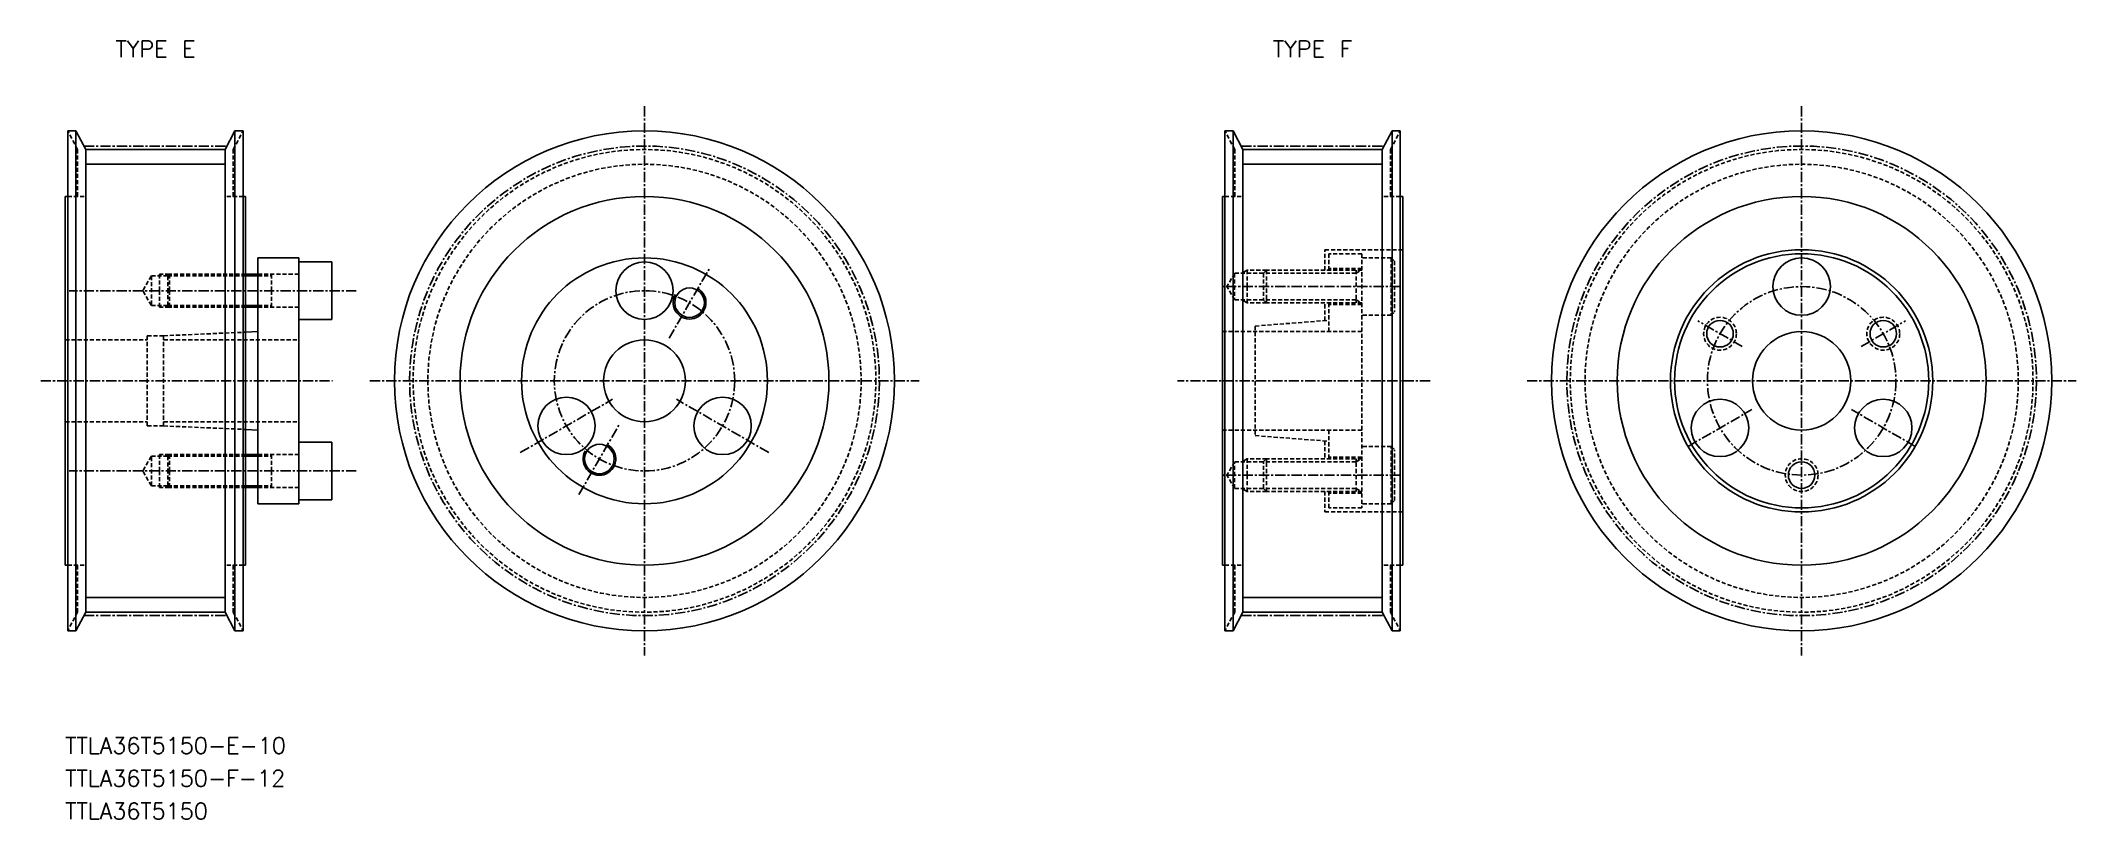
# Model space of a CAD drawing. Extents: x 6839 to 7088, y 19265 to 19360.
import ezdxf
from ezdxf.enums import TextEntityAlignment as Align

# ---------------------------------------------------------------- set-up
doc = ezdxf.new("R2010")
doc.units = 0
doc.linetypes.add('CENTER', pattern=[2, 1.25, -0.25, 0.25, -0.25])
doc.linetypes.add('DASHED', pattern=[0.75, 0.5, -0.25])
doc.layers.get('0').update_dxf_attribs({"linetype": 'CONTINUOUS'})
doc.layers.add('CENTER', color=1, linetype='CENTER')
doc.styles.add('MISUMI', font='txt.shx')

msp = doc.modelspace()

# ---------------------------------------------------------------- linework, layer by layer
at = {"color": 1, "linetype": 'CENTER'}
for p, q in [((6913.09, 19352.06), (6913.09, 19285.06)), ((7054.25, 19352.06), (7054.25, 19285.06)), ((6844.71, 19347.21), (6862.16, 19347.21)), ((6985.87, 19347.21), (7003.32, 19347.21)), ((6839.43, 19318.56), (6875.02, 19318.56)), ((6879.59, 19318.56), (6946.59, 19318.56)), ((7020.75, 19318.56), (7087.75, 19318.56)), ((6844.71, 19289.91), (6862.16, 19289.91)), ((6985.87, 19289.91), (7003.32, 19289.91))]:
    msp.add_line(p, q, dxfattribs=at)
at = {"color": 7, "linetype": 'CONTINUOUS'}
for p, q in [((6843.73, 19349.06), (6842.73, 19349.06)), ((6842.73, 19349.06), (6842.73, 19318.56)), ((6844.93, 19346.79), (6843.73, 19349.06)), ((6843.73, 19349.06), (6843.73, 19318.56)), ((6861.93, 19346.79), (6863.13, 19349.06)), ((6863.13, 19349.06), (6864.13, 19349.06)), ((6863.13, 19349.06), (6863.13, 19318.56)), ((6864.13, 19349.06), (6864.13, 19318.56)), ((6984.89, 19349.06), (6983.89, 19349.06)), ((6983.89, 19349.06), (6983.89, 19318.56)), ((6986.09, 19346.79), (6984.89, 19349.06)), ((6984.89, 19349.06), (6984.89, 19318.56)), ((7003.09, 19346.79), (7004.29, 19349.06)), ((7004.29, 19349.06), (7005.29, 19349.06)), ((7004.29, 19349.06), (7004.29, 19318.56)), ((7005.29, 19349.06), (7005.29, 19318.56)), ((6844.93, 19341.06), (6844.93, 19346.79)), ((6844.93, 19346.79), (6861.93, 19346.79)), ((6861.93, 19341.06), (6861.93, 19346.79)), ((6986.09, 19341.06), (6986.09, 19346.79)), ((6986.09, 19346.79), (7003.09, 19346.79)), ((7003.09, 19341.06), (7003.09, 19346.79)), ((6842.43, 19341.06), (6842.73, 19341.06)), ((6842.43, 19318.56), (6842.43, 19341.06)), ((6844.93, 19341.06), (6844.93, 19318.56)), ((6861.93, 19341.06), (6861.93, 19318.56)), ((6864.43, 19341.06), (6864.13, 19341.06)), ((6864.43, 19318.56), (6864.43, 19341.06)), ((6983.59, 19341.06), (6983.89, 19341.06)), ((6983.59, 19318.56), (6983.59, 19341.06)), ((6986.09, 19341.06), (6986.09, 19318.56)), ((7003.09, 19341.06), (7003.09, 19318.56)), ((7005.59, 19341.06), (7005.29, 19341.06)), ((7005.59, 19318.56), (7005.59, 19341.06)), ((6865.93, 19333.56), (6870.93, 19333.56)), ((6865.93, 19333.56), (6865.93, 19331.56)), ((6870.93, 19333.56), (6870.93, 19333.06)), ((6870.93, 19333.06), (6870.93, 19326.06)), ((6870.93, 19333.06), (6874.93, 19333.06)), ((6874.93, 19333.06), (6874.93, 19329.56)), ((6865.93, 19331.56), (6864.43, 19331.56)), ((6865.93, 19331.56), (6865.93, 19327.56)), ((6874.93, 19326.06), (6874.93, 19329.56)), ((6865.93, 19327.56), (6864.43, 19327.56)), ((6865.93, 19327.56), (6865.93, 19324.56)), ((6865.93, 19324.56), (6864.43, 19324.5)), ((6865.93, 19324.56), (6865.93, 19318.56)), ((6870.93, 19326.06), (6870.93, 19318.56)), ((6870.93, 19326.06), (6874.93, 19326.06)), ((6842.43, 19318.56), (6842.43, 19296.06)), ((6842.73, 19288.06), (6842.73, 19318.56)), ((6843.73, 19288.06), (6843.73, 19318.56)), ((6844.93, 19296.06), (6844.93, 19318.56)), ((6861.93, 19296.06), (6861.93, 19318.56)), ((6863.13, 19288.06), (6863.13, 19318.56)), ((6864.13, 19288.06), (6864.13, 19318.56)), ((6864.43, 19318.56), (6864.43, 19296.06)), ((6865.93, 19312.56), (6865.93, 19318.56)), ((6870.93, 19311.06), (6870.93, 19318.56)), ((6983.59, 19318.56), (6983.59, 19296.06)), ((6983.89, 19288.06), (6983.89, 19318.56)), ((6984.89, 19288.06), (6984.89, 19318.56)), ((6986.09, 19296.06), (6986.09, 19318.56)), ((7003.09, 19296.06), (7003.09, 19318.56)), ((7004.29, 19288.06), (7004.29, 19318.56)), ((7005.29, 19288.06), (7005.29, 19318.56)), ((7005.59, 19318.56), (7005.59, 19296.06)), ((6865.93, 19312.56), (6864.43, 19312.63)), ((6865.93, 19309.56), (6865.93, 19312.56)), ((6865.93, 19309.56), (6864.43, 19309.56)), ((6865.93, 19305.56), (6865.93, 19309.56)), ((6870.93, 19304.06), (6870.93, 19311.06)), ((6870.93, 19311.06), (6874.93, 19311.06)), ((6874.93, 19311.06), (6874.93, 19307.56)), ((6874.93, 19304.06), (6874.93, 19307.56)), ((6865.93, 19305.56), (6864.43, 19305.56)), ((6865.93, 19303.56), (6865.93, 19305.56)), ((6865.93, 19303.56), (6870.93, 19303.56)), ((6870.93, 19304.06), (6874.93, 19304.06)), ((6870.93, 19303.56), (6870.93, 19304.06)), ((6842.43, 19296.06), (6842.73, 19296.06)), ((6844.93, 19296.06), (6844.93, 19290.34)), ((6861.93, 19296.06), (6861.93, 19290.34)), ((6864.43, 19296.06), (6864.13, 19296.06)), ((6983.59, 19296.06), (6983.89, 19296.06)), ((6986.09, 19296.06), (6986.09, 19290.34)), ((7003.09, 19296.06), (7003.09, 19290.34)), ((7005.59, 19296.06), (7005.29, 19296.06)), ((6844.93, 19290.34), (6843.73, 19288.06)), ((6844.93, 19290.34), (6861.93, 19290.34)), ((6861.93, 19290.34), (6863.13, 19288.06)), ((6986.09, 19290.34), (6984.89, 19288.06)), ((6986.09, 19290.34), (7003.09, 19290.34)), ((7003.09, 19290.34), (7004.29, 19288.06)), ((6843.73, 19288.06), (6842.73, 19288.06)), ((6863.13, 19288.06), (6864.13, 19288.06)), ((6984.89, 19288.06), (6983.89, 19288.06)), ((7004.29, 19288.06), (7005.29, 19288.06))]:
    msp.add_line(p, q, dxfattribs=at)
at = {"color": 3, "linetype": 'DASHED'}
for p, q in [((6843.93, 19346.79), (6842.73, 19349.06)), ((6862.93, 19346.79), (6864.13, 19349.06)), ((6985.09, 19346.79), (6983.89, 19349.06)), ((7004.09, 19346.79), (7005.29, 19349.06)), ((6843.93, 19341.06), (6843.93, 19346.79)), ((6862.93, 19341.06), (6862.93, 19346.79)), ((6985.09, 19341.06), (6985.09, 19346.79)), ((7004.09, 19341.06), (7004.09, 19346.79)), ((6842.73, 19341.06), (6844.93, 19341.06)), ((6864.13, 19341.06), (6861.93, 19341.06)), ((6983.89, 19341.06), (6986.09, 19341.06)), ((7005.29, 19341.06), (7003.09, 19341.06)), ((6996.09, 19334.56), (7005.59, 19334.56)), ((6996.09, 19332.06), (6996.09, 19334.56)), ((6985.07, 19331.68), (6984.14, 19330.06)), ((6985.07, 19331.68), (6985.07, 19328.44)), ((6988.59, 19331.68), (6985.07, 19331.68)), ((6986.59, 19332.06), (6985.94, 19331.68)), ((6986.59, 19332.06), (6986.59, 19330.06)), ((6988.97, 19332.06), (6986.59, 19332.06)), ((6988.59, 19331.68), (6988.97, 19332.06)), ((6999.89, 19331.68), (6988.59, 19331.68)), ((6988.59, 19331.68), (6988.59, 19328.44)), ((7000.59, 19332.06), (6988.97, 19332.06)), ((6988.97, 19332.06), (6988.97, 19328.06)), ((7000.59, 19334.06), (6996.59, 19334.06)), ((6996.59, 19334.06), (6996.59, 19332.06)), ((7000.59, 19332.26), (6996.59, 19332.26)), ((6999.89, 19332.06), (6999.89, 19328.06)), ((6999.89, 19331.68), (7000.55, 19332.06)), ((7000.59, 19334.06), (7000.59, 19303.06)), ((7004.19, 19333.56), (7000.59, 19333.56)), ((7004.19, 19333.56), (7004.19, 19326.56)), ((7004.19, 19333.56), (7004.59, 19333.16)), ((7004.59, 19333.16), (7004.59, 19326.96)), ((6852.93, 19331.36), (6851.89, 19329.56)), ((6852.93, 19327.76), (6851.89, 19329.56)), ((6852.93, 19331.36), (6852.93, 19327.76)), ((6854.93, 19331.36), (6852.93, 19331.36)), ((6855.13, 19331.56), (6853.93, 19331.56)), ((6853.93, 19331.56), (6853.93, 19329.56)), ((6853.93, 19327.56), (6853.93, 19329.56)), ((6855.13, 19331.56), (6854.93, 19331.36)), ((6854.93, 19331.36), (6864.43, 19331.36)), ((6854.93, 19331.36), (6854.93, 19329.56)), ((6854.93, 19327.76), (6854.93, 19329.56)), ((6864.43, 19331.56), (6855.13, 19331.56)), ((6855.13, 19331.56), (6855.13, 19329.56)), ((6855.13, 19327.56), (6855.13, 19329.56)), ((6870.93, 19331.56), (6865.93, 19331.56)), ((6865.93, 19331.36), (6867.6, 19331.36)), ((6867.6, 19331.56), (6867.6, 19329.56)), ((6867.6, 19327.56), (6867.6, 19329.56)), ((6985.07, 19328.44), (6984.14, 19330.06)), ((6986.59, 19328.06), (6986.59, 19330.06)), ((6854.93, 19327.76), (6852.93, 19327.76)), ((6855.13, 19327.56), (6853.93, 19327.56)), ((6854.93, 19327.76), (6864.43, 19327.76)), ((6855.13, 19327.56), (6854.93, 19327.76)), ((6864.43, 19327.56), (6855.13, 19327.56)), ((6865.93, 19327.76), (6867.6, 19327.76)), ((6870.93, 19327.56), (6865.93, 19327.56)), ((6988.59, 19328.44), (6985.07, 19328.44)), ((6986.59, 19328.06), (6985.94, 19328.44)), ((6988.97, 19328.06), (6986.59, 19328.06)), ((6999.89, 19328.44), (6988.59, 19328.44)), ((6988.97, 19328.06), (6988.59, 19328.44)), ((7000.59, 19328.06), (6988.97, 19328.06)), ((6996.09, 19325.9), (6996.09, 19328.06)), ((6996.59, 19328.06), (6996.59, 19324.56)), ((7000.59, 19327.86), (6996.59, 19327.86)), ((6999.89, 19328.44), (7000.55, 19328.06)), ((7004.19, 19326.56), (7004.59, 19326.96)), ((6854.43, 19324.06), (6864.43, 19324.5)), ((6983.59, 19324.56), (7000.59, 19324.56)), ((6987.59, 19325.25), (6996.59, 19325.94)), ((6987.59, 19325.25), (6987.59, 19311.87)), ((7004.19, 19326.56), (7000.59, 19326.56)), ((6842.43, 19323.56), (6852.43, 19323.56)), ((6852.43, 19324.06), (6854.43, 19324.06)), ((6852.43, 19324.06), (6852.43, 19318.56)), ((6854.43, 19324.06), (6854.43, 19318.56)), ((6854.43, 19323.56), (6870.93, 19323.56)), ((6852.43, 19313.06), (6852.43, 19318.56)), ((6854.43, 19313.06), (6854.43, 19318.56)), ((6842.43, 19313.56), (6852.43, 19313.56)), ((6852.43, 19313.06), (6854.43, 19313.06)), ((6854.43, 19313.56), (6870.93, 19313.56)), ((6854.43, 19313.06), (6864.43, 19312.63)), ((6983.59, 19312.56), (7000.59, 19312.56)), ((6987.59, 19311.87), (6996.59, 19311.19)), ((6996.59, 19312.56), (6996.59, 19309.06)), ((6852.93, 19309.36), (6851.89, 19307.56)), ((6854.93, 19309.36), (6852.93, 19309.36)), ((6852.93, 19305.76), (6852.93, 19309.36)), ((6855.13, 19309.56), (6853.93, 19309.56)), ((6853.93, 19309.56), (6853.93, 19307.56)), ((6855.13, 19309.56), (6854.93, 19309.36)), ((6854.93, 19309.36), (6864.43, 19309.36)), ((6854.93, 19309.36), (6854.93, 19307.56)), ((6864.43, 19309.56), (6855.13, 19309.56)), ((6855.13, 19309.56), (6855.13, 19307.56)), ((6870.93, 19309.56), (6865.93, 19309.56)), ((6865.93, 19309.36), (6867.6, 19309.36)), ((6867.6, 19309.56), (6867.6, 19307.56)), ((6996.09, 19311.22), (6996.09, 19309.06)), ((7004.19, 19310.56), (7000.59, 19310.56)), ((7004.19, 19303.56), (7004.19, 19310.56)), ((7004.19, 19310.56), (7004.59, 19310.16)), ((7004.59, 19303.96), (7004.59, 19310.16)), ((6852.93, 19305.76), (6851.89, 19307.56)), ((6853.93, 19305.56), (6853.93, 19307.56)), ((6854.93, 19305.76), (6854.93, 19307.56)), ((6855.13, 19305.56), (6855.13, 19307.56)), ((6867.6, 19305.56), (6867.6, 19307.56)), ((6985.07, 19308.68), (6984.14, 19307.06)), ((6985.07, 19305.44), (6984.14, 19307.06)), ((6985.07, 19305.44), (6985.07, 19308.68)), ((6988.59, 19308.68), (6985.07, 19308.68)), ((6986.59, 19309.06), (6985.94, 19308.68)), ((6986.59, 19309.06), (6986.59, 19307.06)), ((6988.97, 19309.06), (6986.59, 19309.06)), ((6986.59, 19305.06), (6986.59, 19307.06)), ((6988.97, 19309.06), (6988.59, 19308.68)), ((6999.89, 19308.68), (6988.59, 19308.68)), ((6988.59, 19305.44), (6988.59, 19308.68)), ((7000.59, 19309.06), (6988.97, 19309.06)), ((6988.97, 19305.06), (6988.97, 19309.06)), ((7000.59, 19309.26), (6996.59, 19309.26)), ((6999.89, 19305.06), (6999.89, 19309.06)), ((6999.89, 19308.68), (7000.55, 19309.06)), ((6854.93, 19305.76), (6852.93, 19305.76)), ((6855.13, 19305.56), (6853.93, 19305.56)), ((6854.93, 19305.76), (6864.43, 19305.76)), ((6855.13, 19305.56), (6854.93, 19305.76)), ((6864.43, 19305.56), (6855.13, 19305.56)), ((6865.93, 19305.76), (6867.6, 19305.76)), ((6870.93, 19305.56), (6865.93, 19305.56)), ((6988.59, 19305.44), (6985.07, 19305.44)), ((6986.59, 19305.06), (6985.94, 19305.44)), ((6988.97, 19305.06), (6986.59, 19305.06)), ((6999.89, 19305.44), (6988.59, 19305.44)), ((6988.59, 19305.44), (6988.97, 19305.06)), ((7000.59, 19305.06), (6988.97, 19305.06)), ((6996.09, 19305.06), (6996.09, 19302.56)), ((6996.59, 19305.06), (6996.59, 19303.06)), ((7000.59, 19304.86), (6996.59, 19304.86)), ((6999.89, 19305.44), (7000.55, 19305.06)), ((6996.09, 19302.56), (7005.59, 19302.56)), ((7000.59, 19303.06), (6996.59, 19303.06)), ((7004.19, 19303.56), (7000.59, 19303.56)), ((7004.19, 19303.56), (7004.59, 19303.96)), ((6842.73, 19296.06), (6844.93, 19296.06)), ((6843.93, 19296.06), (6843.93, 19290.34)), ((6864.13, 19296.06), (6861.93, 19296.06)), ((6862.93, 19296.06), (6862.93, 19290.34)), ((6983.89, 19296.06), (6986.09, 19296.06)), ((6985.09, 19296.06), (6985.09, 19290.34)), ((7005.29, 19296.06), (7003.09, 19296.06)), ((7004.09, 19296.06), (7004.09, 19290.34)), ((6843.93, 19290.34), (6842.73, 19288.06)), ((6862.93, 19290.34), (6864.13, 19288.06)), ((6985.09, 19290.34), (6983.89, 19288.06)), ((7004.09, 19290.34), (7005.29, 19288.06))]:
    msp.add_line(p, q, dxfattribs=at)
at = {"color": 3, "linetype": 'CONTINUOUS'}
for p, q in [((6844.93, 19344.99), (6861.93, 19344.99)), ((6986.09, 19344.99), (7003.09, 19344.99)), ((6844.93, 19292.14), (6861.93, 19292.14)), ((6986.09, 19292.14), (7003.09, 19292.14))]:
    msp.add_line(p, q, dxfattribs=at)
at = {"color": 3}
for p, q in [((6865.93, 19331.36), (6864.43, 19331.36)), ((6865.93, 19327.76), (6864.43, 19327.76)), ((6865.93, 19309.36), (6864.43, 19309.36)), ((6865.93, 19305.76), (6864.43, 19305.76))]:
    msp.add_line(p, q, dxfattribs=at)
at = {"color": 7, "linetype": 'CONTINUOUS'}
for centre, radius in [((6913.09, 19318.56), 30.5), ((7054.25, 19318.56), 30.5), ((6913.09, 19318.56), 22.5), ((7054.25, 19318.56), 22.5), ((7054.25, 19318.56), 16), ((6913.09, 19318.56), 15), ((6913.09, 19318.56), 15), ((6913.09, 19318.56), 15), ((6913.09, 19329.56), 3.5), ((7054.25, 19318.56), 15.5), ((7054.25, 19330.06), 3.5), ((6918.59, 19328.09), 1.8), ((7044.29, 19324.31), 1.62), ((7054.25, 19318.56), 6), ((7064.21, 19324.31), 1.62), ((6913.09, 19318.56), 5), ((6903.57, 19313.06), 3.5), ((6922.62, 19313.06), 3.5), ((7044.29, 19312.81), 3.5), ((7064.21, 19312.81), 3.5), ((6907.59, 19309.03), 1.8), ((7054.25, 19307.06), 1.62)]:
    msp.add_circle(centre, radius, dxfattribs=at)
at = {"color": 1, "linetype": 'CENTER'}
for centre in [(6913.09, 19318.56), (7054.25, 19318.56)]:
    msp.add_circle(centre, 28.65, dxfattribs=at)
at = {"color": 3, "linetype": 'DASHED'}
for centre, radius in [((6913.09, 19318.56), 28.23), ((7054.25, 19318.56), 28.23), ((6913.09, 19318.56), 26.43), ((7054.25, 19318.56), 26.43), ((7044.29, 19324.31), 2), ((7064.21, 19324.31), 2), ((7054.25, 19307.06), 2)]:
    msp.add_circle(centre, radius, dxfattribs=at)
at = {"color": 3, "linetype": 'CONTINUOUS'}
for centre in [(6918.59, 19328.09), (6907.59, 19309.03)]:
    msp.add_arc(centre, 2, 150, 62, dxfattribs=at)
at = {"layer": 'CENTER', "color": 1, "linetype": 'CENTER'}
for p, q in [((6913.09, 19336.06), (6913.09, 19323.06)), ((6916.09, 19323.76), (6921.09, 19332.42)), ((6877.93, 19329.56), (6842.89, 19329.56)), ((7005.28, 19330.06), (6983.62, 19330.06)), ((7047, 19322.75), (7041.59, 19325.87)), ((7061.51, 19322.75), (7066.92, 19325.87)), ((7008.93, 19318.56), (6978.1, 19318.56)), ((6897.94, 19309.81), (6909.2, 19316.31)), ((6928.25, 19309.81), (6916.99, 19316.31)), ((7040.4, 19310.56), (7048.19, 19315.06)), ((7068.11, 19310.56), (7060.32, 19315.06)), ((6905.09, 19304.7), (6910.09, 19313.36)), ((6877.93, 19307.56), (6842.89, 19307.56)), ((7005.28, 19307.06), (6983.62, 19307.06))]:
    msp.add_line(p, q, dxfattribs=at)
for centre, radius in [((6913.09, 19318.56), 11), ((7054.25, 19318.56), 11.5)]:
    msp.add_circle(centre, radius, dxfattribs=at)

# ---------------------------------------------------------------- texts
at = {"color": 7, "linetype": 'CONTINUOUS', "style": 'MISUMI'}
for s, p in [('TYPE E', (6853.43, 19359.06)), ('TYPE F', (6994.59, 19359.06))]:
    msp.add_text(s, height=2, dxfattribs=at).set_placement(p, align=Align.MIDDLE_CENTER)
for s, p in [('TTLA36T5150-E-10', (6842.43, 19273.06)), ('TTLA36T5150-F-12', (6842.43, 19269.06)), ('TTLA36T5150', (6842.43, 19265.06))]:
    msp.add_text(s, height=2, dxfattribs=at).set_placement(p)

doc.saveas('drawing.dxf')
